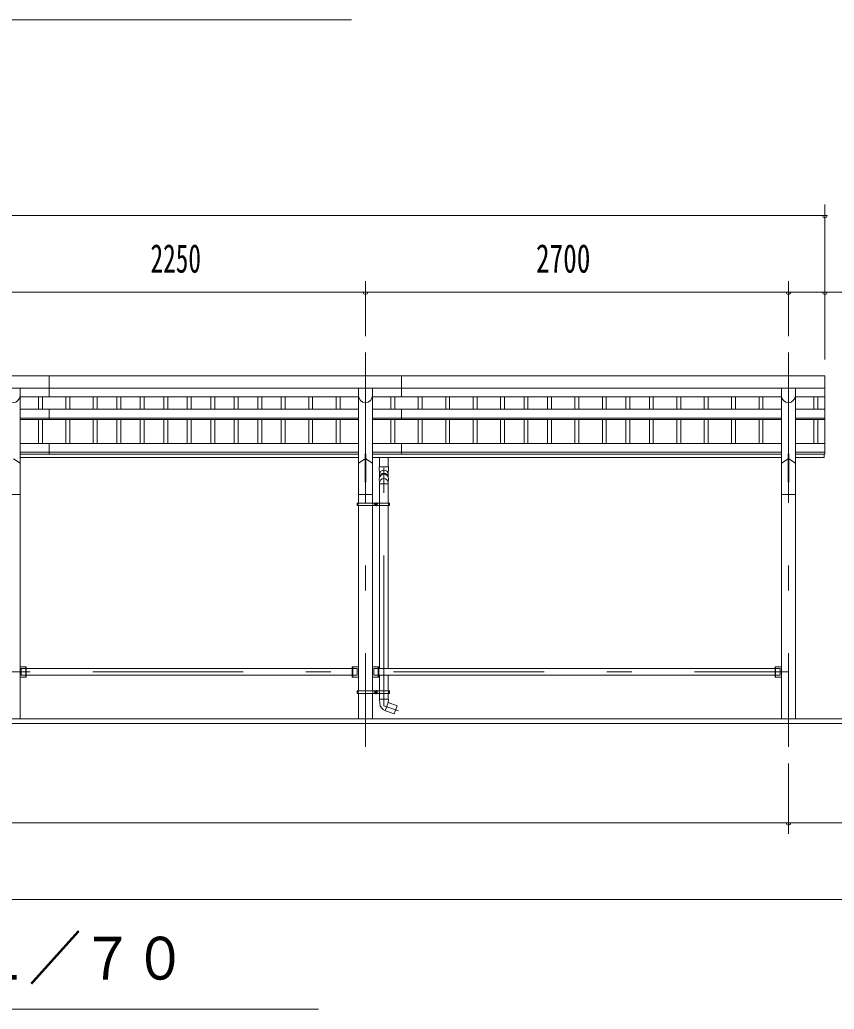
# Model space of a CAD drawing. Units: millimetres, scale not verified. Extents: x -31547 to 31550, y -14700 to 14700.
# Drawn here: x -1787 to 3412, y 1303 to 7623 of the extents above; entities that cross this region are included whole.
import ezdxf
from ezdxf.enums import TextEntityAlignment as Align

# ---------------------------------------------------------------- set-up
doc = ezdxf.new("R2010")
doc.units = ezdxf.units.MM
doc.header["$LTSCALE"] = 80
doc.linetypes.add('USER3', pattern=[24, 12, -5, 2, -5])
for name, color, linetype, lineweight in [('0-2_1-07BOLD', 7, 'Continuous', 18), ('0-3_1-27CENTER', 3, 'USER3', 18), ('0-4_1-47THIN', 4, 'Continuous', 18), ('0-5_1-57DIM', 3, 'Continuous', 18)]:
    doc.layers.add(name, color=color, linetype=linetype, lineweight=lineweight)
doc.styles.add('ＭＳ ゴシック', font='')
doc.styles.get('ＭＳ ゴシック').set_extended_font_data('MS Gothic')

msp = doc.modelspace()

# ---------------------------------------------------------------- linework, layer by layer
at = {"layer": '0-2_1-07BOLD'}
for p, q in [((3352.41, 5347.54), (-7313.59, 5347.54)), ((-1600.59, 5347.54), (-1600.59, 5215.14)), ((649.41, 5347.54), (649.41, 5215.14)), ((3352.41, 5347.54), (3352.41, 4848.34)), ((-7313.59, 5270.39), (3352.41, 5270.39)), ((-1786.04, 5270.39), (-1786.04, 3157.54)), ((374.85, 5270.39), (374.85, 4535.54)), ((463.96, 5270.39), (463.96, 4535.54)), ((3074.86, 5270.39), (3074.86, 3157.54)), ((3163.96, 5270.39), (3163.96, 3157.54)), ((374.86, 5215.14), (-1786.04, 5215.14)), ((3074.86, 5215.14), (463.96, 5215.14)), ((3163.96, 5215.14), (3352.41, 5215.14)), ((-1786.04, 5135.83), (374.86, 5135.83)), ((-1600.59, 5135.83), (-1600.59, 5069.9)), ((463.96, 5135.83), (3074.86, 5135.83)), ((649.41, 5135.83), (649.41, 5069.9)), ((3163.96, 5135.83), (3352.41, 5135.83)), ((-1786.04, 5078.13), (374.86, 5078.13)), ((-1786.04, 5069.9), (374.86, 5069.9)), ((463.96, 5078.13), (3074.86, 5078.13)), ((463.96, 5069.9), (3074.86, 5069.9)), ((3163.96, 5078.13), (3352.41, 5078.13)), ((3163.96, 5069.9), (3352.41, 5069.9)), ((374.86, 4915.32), (-1786.04, 4915.32)), ((-1600.59, 4915.32), (-1600.59, 4848.34)), ((3074.86, 4915.32), (463.96, 4915.32)), ((649.41, 4915.32), (649.41, 4848.34)), ((3163.96, 4915.32), (3352.41, 4915.32)), ((-1828.34, 4818.06), (-1786.04, 4790.12)), ((374.86, 4860.21), (-1786.04, 4860.21)), ((374.86, 4848.34), (-1786.04, 4848.34)), ((374.86, 4827.54), (-1786.04, 4827.54)), ((374.86, 4790.12), (417.16, 4818.05)), ((417.16, 4850.76), (417.16, 4670.12)), ((421.66, 4850.76), (417.16, 4850.76)), ((421.66, 4818.05), (463.95, 4790.12)), ((3074.86, 4860.21), (463.96, 4860.21)), ((3074.86, 4848.34), (463.96, 4848.34)), ((3074.86, 4827.54), (463.96, 4827.54)), ((509.91, 4767.92), (509.91, 4827.54)), ((564.91, 4767.92), (564.91, 4827.54)), ((3074.86, 4790.12), (3117.16, 4818.06)), ((3121.66, 4850.76), (3121.66, 4670.12)), ((3121.66, 4818.06), (3163.96, 4790.12)), ((3163.96, 4860.21), (3352.41, 4860.21)), ((3163.96, 4848.34), (3352.41, 4848.34)), ((3163.96, 4827.54), (3347.41, 4827.54)), ((3347.41, 4848.34), (3347.41, 4827.54)), ((507.91, 4767.92), (566.91, 4767.92)), ((507.92, 4691.18), (509.91, 4665.21)), ((566.91, 4691.05), (564.91, 4665.21)), ((509.91, 4535.54), (509.91, 4665.21)), ((564.91, 4658.27), (509.91, 4658.27)), ((564.91, 4665.21), (564.91, 4535.54)), ((3121.66, 4670.12), (3117.16, 4670.12)), ((-1786.04, 4589.54), (-1875.14, 4589.54)), ((463.95, 4589.54), (374.86, 4589.54)), ((3163.96, 4589.54), (3074.86, 4589.54)), ((367.16, 4535.54), (367.16, 4519.54)), ((367.16, 4527.54), (373.26, 4527.54)), ((367.16, 4519.54), (572.61, 4519.54)), ((373.26, 4535.54), (373.26, 4519.54)), ((374.85, 4519.54), (374.85, 3335.54)), ((463.96, 4519.54), (463.96, 3335.54)), ((465.56, 4535.54), (465.56, 4519.54)), ((481.93, 4530.43), (486.93, 4533.31)), ((486.93, 4533.31), (491.93, 4530.43)), ((491.93, 4530.43), (491.93, 4524.65)), ((508.31, 4535.54), (508.31, 4519.54)), ((509.91, 4519.54), (509.91, 3478.89)), ((564.91, 4519.54), (564.91, 3478.89)), ((566.51, 4535.54), (566.51, 4519.54)), ((566.51, 4527.54), (572.61, 4527.54)), ((-1746.04, 3490.54), (-1786.04, 3490.54)), ((-1778.09, 3478.89), (-1778.09, 3436.19)), ((-1749.25, 3478.89), (-1778.09, 3478.89)), ((-1749.25, 3490.54), (-1749.25, 3424.54)), ((-1746.04, 3490.54), (-1746.04, 3424.54)), ((-1746.04, 3478.89), (334.86, 3478.89)), ((334.86, 3490.54), (374.86, 3490.54)), ((338.06, 3490.54), (338.06, 3424.54)), ((338.06, 3478.89), (366.91, 3478.89)), ((366.91, 3478.89), (366.91, 3436.19)), ((503.96, 3490.54), (463.96, 3490.54)), ((471.91, 3478.89), (471.91, 3436.19)), ((500.75, 3478.89), (471.91, 3478.89)), ((500.75, 3490.54), (500.75, 3424.54)), ((503.96, 3490.54), (503.96, 3424.54)), ((503.96, 3478.89), (3034.86, 3478.89)), ((3034.86, 3490.54), (3074.86, 3490.54)), ((3038.06, 3490.54), (3038.06, 3424.54)), ((-1746.04, 3424.54), (-1786.04, 3424.54)), ((-1749.25, 3436.19), (-1778.09, 3436.19)), ((-1746.04, 3436.19), (334.86, 3436.19)), ((338.06, 3436.19), (366.91, 3436.19)), ((503.96, 3424.54), (463.96, 3424.54)), ((500.75, 3436.19), (471.91, 3436.19)), ((503.96, 3436.19), (3034.86, 3436.19)), ((509.91, 3436.19), (509.91, 3335.54)), ((564.91, 3436.19), (564.91, 3335.54)), ((3038.06, 3436.19), (3066.9, 3436.19)), ((367.16, 3335.54), (572.61, 3335.54)), ((367.16, 3327.54), (373.26, 3327.54)), ((373.26, 3335.54), (373.26, 3319.54)), ((374.85, 3319.54), (374.85, 3157.54)), ((463.96, 3319.54), (463.96, 3157.54)), ((465.56, 3335.54), (465.56, 3319.54)), ((481.93, 3330.43), (486.93, 3333.31)), ((486.93, 3333.31), (491.93, 3330.43)), ((491.93, 3330.43), (491.93, 3324.65)), ((508.31, 3335.54), (508.31, 3319.54)), ((509.91, 3319.54), (509.91, 3282.63)), ((564.91, 3319.54), (564.91, 3282.63)), ((566.51, 3335.54), (566.51, 3319.54)), ((566.51, 3327.54), (572.61, 3327.54)), ((572.61, 3335.54), (572.61, 3319.54)), ((564.91, 3260.63), (546.09, 3208.95)), ((546.38, 3208.85), (602.48, 3188.43)), ((3669.41, 3127.54), (-7630.59, 3127.54))]:
    msp.add_line(p, q, dxfattribs=at)
for points in [[(421.66, 4850.76), (421.66, 4670.12), (417.16, 4670.12)], [(3121.66, 4850.76), (3117.16, 4850.76), (3117.16, 4670.12)], [(507.91, 4767.92), (509.91, 4718.25), (509.91, 4700.15)], [(564.91, 4700.16), (564.91, 4718.25), (566.91, 4767.92)], [(367.16, 4535.54), (572.61, 4535.54), (572.61, 4519.54)], [(481.93, 4530.43), (481.93, 4524.65), (486.93, 4521.77), (491.93, 4524.65)], [(334.86, 3490.54), (334.86, 3424.54), (374.86, 3424.54)], [(3034.86, 3490.54), (3034.86, 3424.54), (3074.86, 3424.54)], [(3038.06, 3478.89), (3066.9, 3478.89), (3066.9, 3436.19)], [(367.16, 3335.54), (367.16, 3319.54), (572.61, 3319.54)], [(481.93, 3330.43), (481.93, 3324.65), (486.93, 3321.77), (491.93, 3324.65)], [(510.16, 3256.84), (508.4, 3282.63), (566.41, 3282.63)], [(566.41, 3282.63), (564.91, 3260.63), (621.29, 3240.11), (602.48, 3188.43)], [(3519.41, 3157.54), (-7480.59, 3157.54), (-7480.59, 3127.54)]]:
    msp.add_lwpolyline(points, dxfattribs=at)
for centre, radius in [((486.93, 4527.54), 6.25), ((486.93, 4527.54), 4.9), ((486.93, 3327.54), 6.25), ((486.93, 3327.54), 4.9)]:
    msp.add_circle(centre, radius, dxfattribs=at)
for centre, radius, start, end in [((-1830.59, 5222.09), 44.55, 180, 0), ((419.41, 5222.09), 44.55, 180, 0), ((3119.41, 5222.09), 44.55, 180, 0), ((537.41, 4718.55), 27.55, 3.55867, 176.44133), ((537.41, 4689.34), 29.55, 3.56303, 176.43697), ((537.41, 4697.84), 27.55, 3.55867, 176.44133), ((537.41, 4664.23), 27.55, 3.55867, 176.44133), ((565.04, 3260.59), 55, 183.90576, 250.16731)]:
    msp.add_arc(centre, radius, start, end, dxfattribs=at)
at = {"layer": '0-3_1-27CENTER'}
for p, q in [((419.41, 5497.54), (419.41, 2977.54)), ((3119.41, 5497.54), (3119.41, 2977.54)), ((537.41, 3241.38), (537.41, 4827.54)), ((474.43, 4527.54), (499.43, 4527.54)), ((486.93, 4540.04), (486.93, 4515.04)), ((-7080.59, 3457.54), (3119.41, 3457.54)), ((474.43, 3327.54), (499.43, 3327.54)), ((486.93, 3340.04), (486.93, 3315.04)), ((537.41, 3241.38), (630.68, 3207.43))]:
    msp.add_line(p, q, dxfattribs=at)
at = {"layer": '0-4_1-47THIN'}
for p, q in [((-1668.09, 5215.14), (-1668.09, 5135.83)), ((-1643.08, 5215.14), (-1643.08, 5135.83)), ((-1493.09, 5215.14), (-1493.09, 5135.83)), ((-1468.09, 5215.14), (-1468.09, 5135.83)), ((-1318.09, 5215.14), (-1318.09, 5135.83)), ((-1293.09, 5215.14), (-1293.09, 5135.83)), ((-1168.09, 5215.14), (-1168.09, 5135.83)), ((-1143.09, 5215.14), (-1143.09, 5135.83)), ((-1018.09, 5215.14), (-1018.09, 5135.83)), ((-993.09, 5215.14), (-993.09, 5135.83)), ((-868.09, 5215.14), (-868.09, 5135.83)), ((-843.09, 5215.14), (-843.09, 5135.83)), ((-718.09, 5215.14), (-718.09, 5135.83)), ((-693.09, 5215.14), (-693.09, 5135.83)), ((-568.09, 5215.14), (-568.09, 5135.83)), ((-543.09, 5215.14), (-543.09, 5135.83)), ((-418.09, 5215.14), (-418.09, 5135.83)), ((-393.09, 5215.14), (-393.09, 5135.83)), ((-268.09, 5215.14), (-268.09, 5135.83)), ((-243.09, 5215.14), (-243.09, 5135.83)), ((-118.09, 5215.14), (-118.09, 5135.83)), ((-93.09, 5215.14), (-93.09, 5135.83)), ((56.91, 5215.14), (56.91, 5135.83)), ((81.91, 5215.14), (81.91, 5135.83)), ((231.91, 5215.14), (231.91, 5135.83)), ((256.91, 5215.14), (256.91, 5135.83)), ((581.91, 5215.14), (581.91, 5135.83)), ((606.91, 5215.14), (606.91, 5135.83)), ((756.91, 5215.14), (756.91, 5135.83)), ((781.91, 5215.14), (781.91, 5135.83)), ((931.91, 5215.14), (931.91, 5135.83)), ((956.91, 5215.14), (956.91, 5135.83)), ((1106.91, 5215.14), (1106.91, 5135.83)), ((1131.91, 5215.14), (1131.91, 5135.83)), ((1281.91, 5215.14), (1281.91, 5135.83)), ((1306.91, 5215.14), (1306.91, 5135.83)), ((1431.91, 5215.14), (1431.91, 5135.83)), ((1456.91, 5215.14), (1456.91, 5135.83)), ((1581.91, 5215.14), (1581.91, 5135.83)), ((1606.91, 5215.14), (1606.91, 5135.83)), ((1756.91, 5215.14), (1756.91, 5135.83)), ((1781.91, 5215.14), (1781.91, 5135.83)), ((1931.91, 5215.14), (1931.91, 5135.83)), ((1956.91, 5215.14), (1956.91, 5135.83)), ((2081.91, 5215.14), (2081.91, 5135.83)), ((2106.91, 5215.14), (2106.91, 5135.83)), ((2231.91, 5215.14), (2231.91, 5135.83)), ((2256.91, 5215.14), (2256.91, 5135.83)), ((2406.91, 5215.14), (2406.91, 5135.83)), ((2431.91, 5215.14), (2431.91, 5135.83)), ((2581.91, 5215.14), (2581.91, 5135.83)), ((2606.91, 5215.14), (2606.91, 5135.83)), ((2756.91, 5215.14), (2756.91, 5135.83)), ((2781.91, 5215.14), (2781.91, 5135.83)), ((2931.91, 5215.14), (2931.91, 5135.83)), ((2956.91, 5215.14), (2956.91, 5135.83)), ((3281.91, 5215.14), (3281.91, 5135.83)), ((3306.91, 5215.14), (3306.91, 5135.83)), ((-1668.09, 5069.9), (-1668.09, 4915.32)), ((-1643.08, 5069.9), (-1643.08, 4915.32)), ((-1493.09, 5069.9), (-1493.09, 4915.32)), ((-1468.09, 5069.9), (-1468.09, 4915.32)), ((-1318.09, 5069.9), (-1318.09, 4915.32)), ((-1293.09, 5069.9), (-1293.09, 4915.32)), ((-1168.09, 5069.9), (-1168.09, 4915.32)), ((-1143.09, 5069.9), (-1143.09, 4915.32)), ((-1018.09, 5069.9), (-1018.09, 4915.32)), ((-993.09, 5069.9), (-993.09, 4915.32)), ((-868.09, 5069.9), (-868.09, 4915.32)), ((-843.09, 5069.9), (-843.09, 4915.32)), ((-718.09, 5069.9), (-718.09, 4915.32)), ((-693.09, 5069.9), (-693.09, 4915.32)), ((-568.09, 5069.9), (-568.09, 4915.32)), ((-543.09, 5069.9), (-543.09, 4915.32)), ((-418.09, 5069.9), (-418.09, 4915.32)), ((-393.09, 5069.9), (-393.09, 4915.32)), ((-268.09, 5069.9), (-268.09, 4915.32)), ((-243.09, 5069.9), (-243.09, 4915.32)), ((-118.09, 5069.9), (-118.09, 4915.32)), ((-93.09, 5069.9), (-93.09, 4915.32)), ((56.91, 5069.9), (56.91, 4915.32)), ((81.91, 5069.9), (81.91, 4915.32)), ((231.91, 5069.9), (231.91, 4915.32)), ((256.91, 5069.9), (256.91, 4915.32)), ((581.91, 5069.9), (581.91, 4915.32)), ((606.91, 5069.9), (606.91, 4915.32)), ((756.91, 5069.9), (756.91, 4915.32)), ((781.91, 5069.9), (781.91, 4915.32)), ((931.91, 5069.9), (931.91, 4915.32)), ((956.91, 5069.9), (956.91, 4915.32)), ((1106.91, 5069.9), (1106.91, 4915.32)), ((1131.91, 5069.9), (1131.91, 4915.32)), ((1281.91, 5069.9), (1281.91, 4915.32)), ((1306.91, 5069.9), (1306.91, 4915.32)), ((1431.91, 5069.9), (1431.91, 4915.32)), ((1456.91, 5069.9), (1456.91, 4915.32)), ((1581.91, 5069.9), (1581.91, 4915.32)), ((1606.91, 5069.9), (1606.91, 4915.32)), ((1756.91, 5069.9), (1756.91, 4915.32)), ((1781.91, 5069.9), (1781.91, 4915.32)), ((1931.91, 5069.9), (1931.91, 4915.32)), ((1956.91, 5069.9), (1956.91, 4915.32)), ((2081.91, 5069.9), (2081.91, 4915.32)), ((2106.91, 5069.9), (2106.91, 4915.32)), ((2231.91, 5069.9), (2231.91, 4915.32)), ((2256.91, 5069.9), (2256.91, 4915.32)), ((2406.91, 5069.9), (2406.91, 4915.32)), ((2431.91, 5069.9), (2431.91, 4915.32)), ((2581.91, 5069.9), (2581.91, 4915.32)), ((2606.91, 5069.9), (2606.91, 4915.32)), ((2756.91, 5069.9), (2756.91, 4915.32)), ((2781.91, 5069.9), (2781.91, 4915.32)), ((2931.91, 5069.9), (2931.91, 4915.32)), ((2956.91, 5069.9), (2956.91, 4915.32)), ((3281.91, 5069.9), (3281.91, 4915.32)), ((3306.91, 5069.9), (3306.91, 4915.32))]:
    msp.add_line(p, q, dxfattribs=at)
at = {"layer": '0-5_1-57DIM'}
for p, q in [((-4290.59, 7622.54), (329.41, 7622.54)), ((3352.4, 5452.54), (3352.4, 6442.54)), ((-7313.59, 6372.54), (3352.4, 6372.54)), ((3366.4, 6372.54), (3338.4, 6372.54)), ((419.4, 5602.54), (419.4, 5952.54)), ((3119.4, 5602.54), (3119.4, 5952.54)), ((-7863.09, 5882.54), (3901.91, 5882.54)), ((433.4, 5882.54), (405.4, 5882.54)), ((3133.4, 5882.54), (3105.4, 5882.54)), ((3366.4, 5882.54), (3338.4, 5882.54)), ((3119.41, 2872.54), (3119.41, 2422.54)), ((4068.91, 2492.54), (-8030.09, 2492.54)), ((3133.41, 2492.54), (3105.41, 2492.54)), ((-7480.59, 2002.54), (3519.41, 2002.54)), ((-4080.59, 1302.54), (119.41, 1302.54))]:
    msp.add_line(p, q, dxfattribs=at)
for centre in [(3352.4, 6372.54), (419.4, 5882.54), (3119.4, 5882.54), (3352.4, 5882.54), (3119.41, 2492.54)]:
    msp.add_arc(centre, 14, 180, 0, dxfattribs=at)

# ---------------------------------------------------------------- texts
at = {"layer": '0-5_1-57DIM', "color": 7, "style": 'ＭＳ ゴシック'}
for s, height, width, p in [('2250', 182.3, 0.65, (-952.95, 5952.54)), ('2700', 182.3, 0.7, (1508.16, 5952.54)), ('正面図\u3000Ｓ＝１／７０', 273.5, 0.9, (-4080.59, 1409.85))]:
    msp.add_text(s, height=height, dxfattribs=dict(at, width=width)).set_placement(p, align=Align.BOTTOM_LEFT)

doc.saveas('drawing.dxf')
